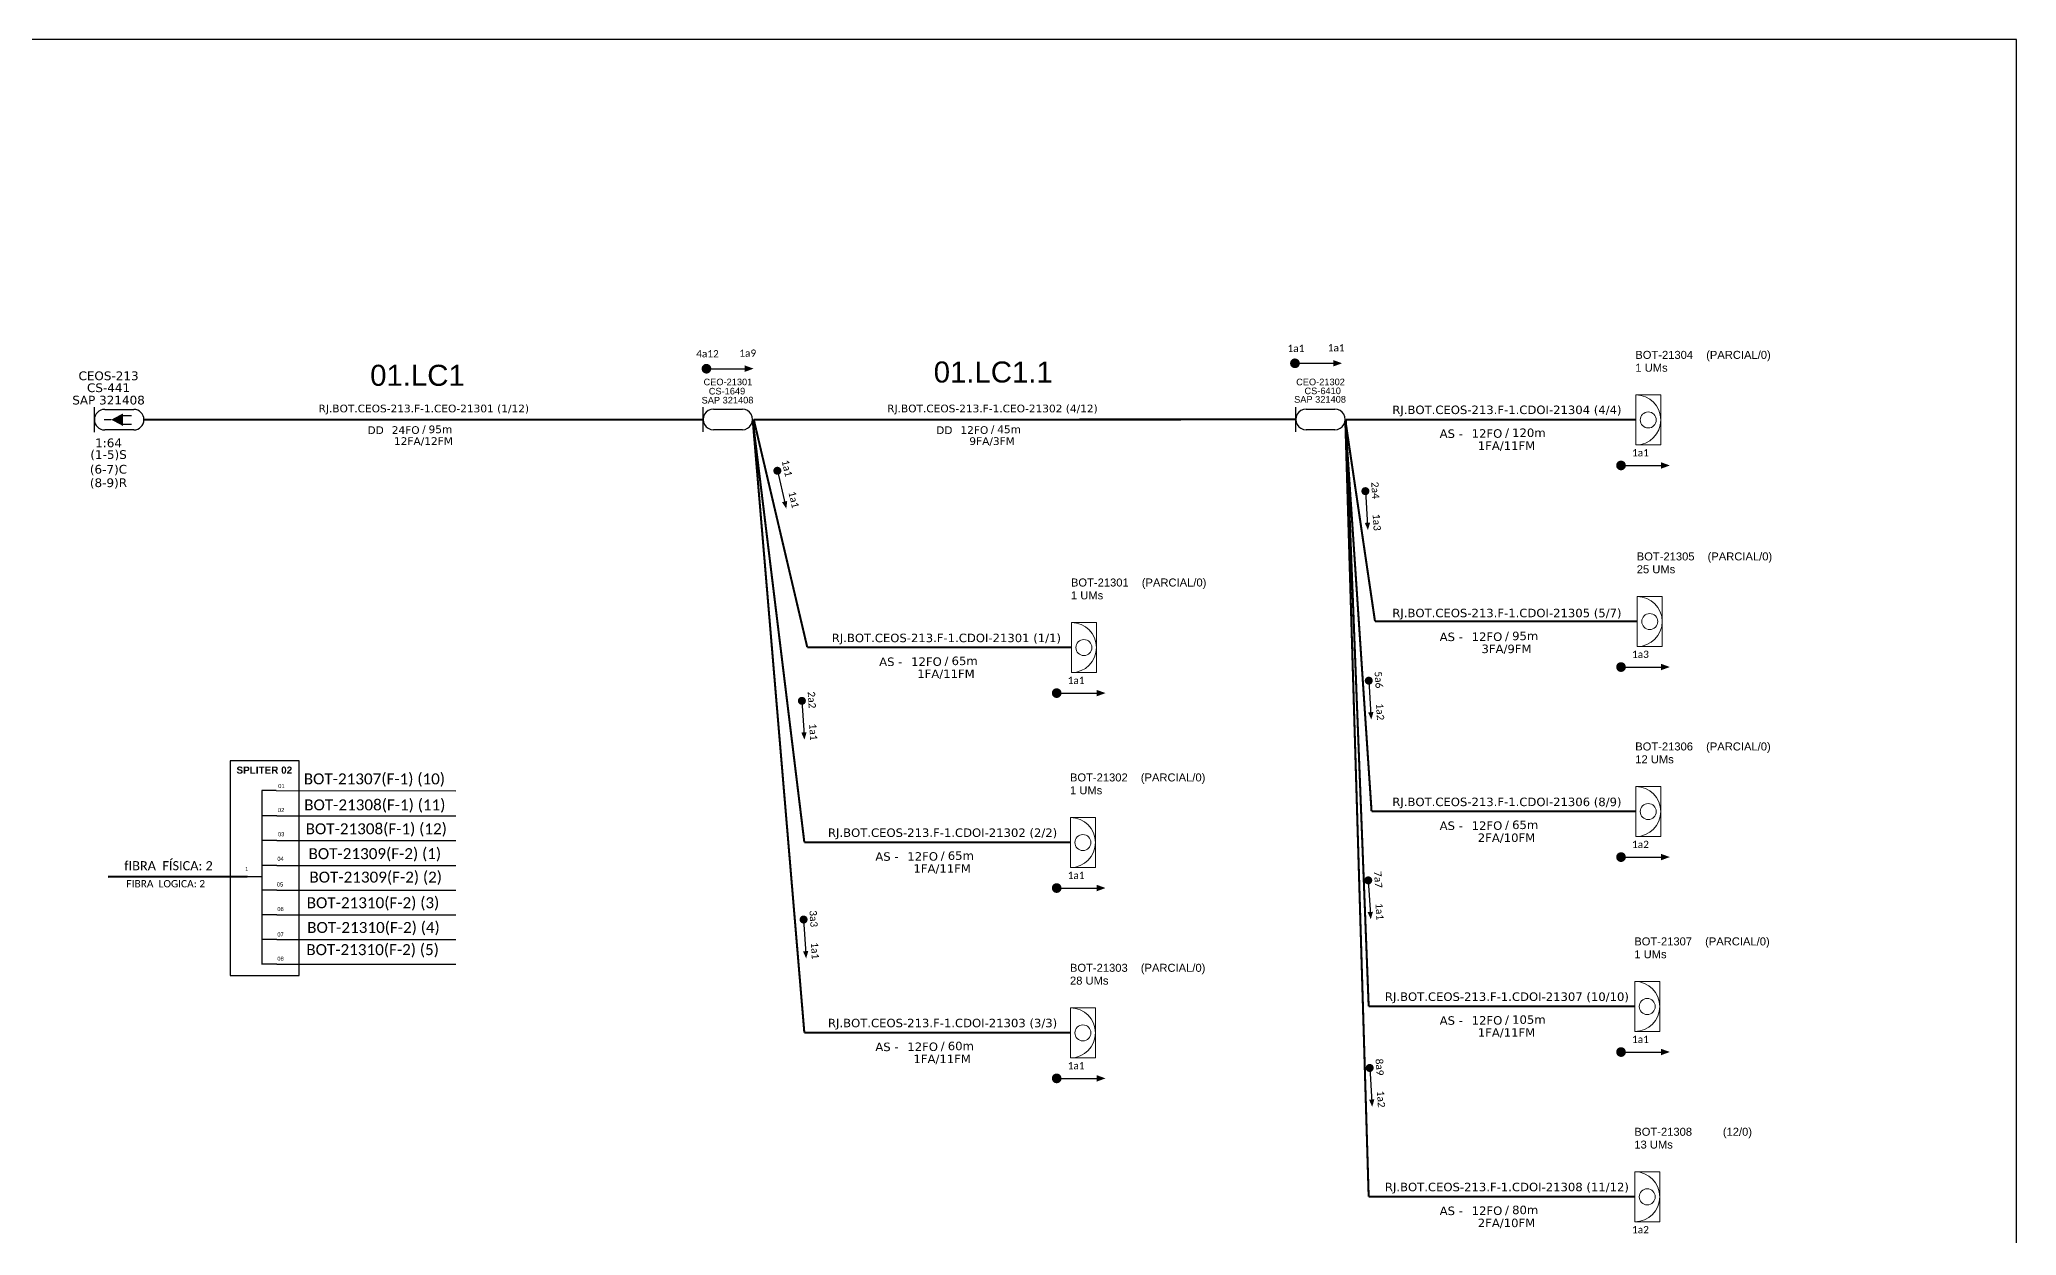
# Model space of a CAD drawing. Header units: inches. Extents: x 26135 to 26973, y 293564 to 294158.
# Drawn here: x 26479 to 26973.2, y 293859.1 to 294158 of the extents above; entities that cross this region are included whole.
import ezdxf
from ezdxf.enums import TextEntityAlignment as Align

# ---------------------------------------------------------------- set-up
doc = ezdxf.new("R2010")
doc.units = ezdxf.units.IN
doc.header["$MEASUREMENT"] = 0
for name, color, linetype, lineweight in [("20.0-LEGENDA DOS CDO'S", 1, 'Continuous', 0), ('20.1-CDO_INTERIOR', 1, 'Continuous', 0), ('40.1-ETIQUETAS', 1, 'Continuous', 20)]:
    doc.layers.add(name, color=color, linetype=linetype, lineweight=lineweight)
for name, color, linetype in [('20.4-CEOS', 1, 'Continuous'), ('CAP a instalar', 1, 'Continuous'), ('SETA', 7, 'Continuous'), ('texto', 255, 'Continuous')]:
    doc.layers.add(name, color=color, linetype=linetype)
doc.styles.add('ARIAL', font='arial.ttf')
doc.styles.add('MtXpl_Calibri', font='calibri.ttf')
doc.styles.add('siredit', font='verdana.ttf')
doc.styles.get("Standard").update_dxf_attribs({"font": 'arial.ttf'})
doc.linetypes.add('FENCELINE1', pattern='A,0.25,-0.1,[133,ltypeshp.shx,S=0.1,R=0,X=-0.1,Y=0],-0.1,1', length=1.45)

# ---------------------------------------------------------------- blocks, each defined once
blk = doc.blocks.new('ETIQUETA_RS5F')
at = {"layer": '40.1-ETIQUETAS', "color": 0, "style": 'siredit'}
blk.add_text('/', height=1.5, dxfattribs=at).set_placement((1.55, -1.95), align=Align.MIDDLE_RIGHT)
for tag, p in [('ETIQUETA_R_PRIMARIA', (1.18, 4.1)), ('ETIQUETA_R_SECUNDARIA', (1.18, 2.1)), ('F_ATIVAS/F_MORTAS', (1.11, -4.24))]:
    blk.add_attdef(tag, text='', height=1.5, dxfattribs=at).set_placement(p, align=Align.MIDDLE_CENTER)
for tag, p in [('TIPO_CABO', (-6.62, -2.12)), ('CAP_CABO', (0.37, -2.09))]:
    blk.add_attdef(tag, text='', height=1.5, dxfattribs=at).set_placement(p, align=Align.MIDDLE_RIGHT)
blk.add_attdef('METROS', text='', height=1.5, dxfattribs=at).set_placement((2.11, -1.95), align=Align.MIDDLE_LEFT)
for tag, p in [('FUSÃO_1', (0.82, -8.39)), ('FUSÃO_2', (0.82, -10.6)), ('FUSÃO_3', (0.82, -12.93)), ('FUSÃO_4', (0.82, -15.14)), ('FUSÃO_5', (0.82, -17.16))]:
    blk.add_attdef(tag, text='', height=1.5, dxfattribs=at).set_placement(p, align=Align.CENTER)
blk = doc.blocks.new('CDOI_INT')
at = {"layer": '20.1-CDO_INTERIOR', "color": 0, "lineweight": 18}
blk.add_lwpolyline([(4.25, -4.25), (4.25, 4.25), (0, 4.25), (0, -4.25)], close=True, dxfattribs=at)
blk.add_circle((2.12, 0), 1.36, dxfattribs=at)
blk.add_arc((0, 0), 4.25, 270, 90, dxfattribs=at)
at = {"layer": "20.0-LEGENDA DOS CDO'S", "color": 0, "style": 'ARIAL'}
for tag, p in [('CDO_N', (-0.08, 10.38)), ('SPLITER_1', (21.18, 10.38)), ('SAP', (-0.08, 6.23)), ('SURVEY', (-0.08, 8.2)), ('SPLITER_2', (21.19, 8.68)), ('1:XX', (5.94, -2.22)), ('UMS', (5.94, -4.24))]:
    blk.add_attdef(tag, p, '', height=1.36, dxfattribs=at)
blk.add_attdef('FIBRAS_UTILIZADAS', text='', height=1.36, dxfattribs=at).set_placement((15.34, 10.38), align=Align.CENTER)
blk = doc.blocks.new('CEOS_RP_CT_DRT')
at = {"layer": '20.4-CEOS', "color": 0}
for p, q in [((-4.54, 1.19), (-1.19, 1.19)), ((-1.19, -1.19), (-4.54, -1.19))]:
    blk.add_line(p, q, dxfattribs=at)
for points in [[(-5.73, -1.43), (-5.73, 1.44)], [(-3.79, 0), (-4.59, 0)], [(-2.47, 0.48), (-1.45, 0.48)], [(-2.47, -0.52), (-1.45, -0.52)]]:
    blk.add_lwpolyline(points, dxfattribs=at)
blk.add_lwpolyline([(-3.79, 0, 0, 1.47, 0), (-2.41, 0, 1.47, 1.47, 0)], format="xyseb", dxfattribs=at)
for centre, start, end in [((-4.54, 0), 90, 270), ((-1.19, 0), 270, 90)]:
    blk.add_arc(centre, 1.19, start, end, dxfattribs=at)
at = {"layer": '20.4-CEOS', "color": 7, "style": 'siredit'}
for tag, p in [('Nº_DA_CEOS', (-2.86, 5.6)), ('LOCAL', (-2.86, 4.24)), ('SAP', (-2.86, 2.78)), ('RACIO_SPLITAGEM', (-2.86, -1.88)), ('FIBRAS_SPLITTER', (-2.86, -3.58)), ('RESERVA_FINAIS', (-2.86, -6.39)), ('FIBRAS_TOP_C', (-2.86, -5.08))]:
    blk.add_attdef(tag, text='', height=1.01, dxfattribs=at).set_placement(p, align=Align.TOP_CENTER)

msp = doc.modelspace()

# ---------------------------------------------------------------- linework, layer by layer
at = {"color": 7, "linetype": 'Continuous'}
for p, q in [((26534.56, 293970.26), (26534.56, 293926.84)), ((26538.08, 293970.26), (26534.56, 293970.26)), ((26538.26, 293963.98), (26534.74, 293963.98)), ((26538.26, 293957.79), (26534.74, 293957.79)), ((26538.26, 293951.57), (26534.74, 293951.57)), ((26530.91, 293948.84), (26534.55, 293948.84)), ((26538.26, 293945.4), (26534.74, 293945.4)), ((26538.26, 293939.24), (26534.74, 293939.24)), ((26538.26, 293933.05), (26534.74, 293933.05)), ((26538.26, 293926.87), (26534.74, 293926.87))]:
    msp.add_line(p, q, dxfattribs=at)
at = {"color": 10, "linetype": 'Continuous'}
for p, q in [((26538.08, 293970.26), (26583.03, 293970.25)), ((26538.26, 293963.98), (26583.03, 293963.97)), ((26538.26, 293957.8), (26583.03, 293957.79)), ((26538.26, 293951.58), (26583.03, 293951.57)), ((26538.26, 293945.42), (26583.03, 293945.4)), ((26538.26, 293939.25), (26583.03, 293939.24)), ((26538.26, 293933.06), (26583.03, 293933.05)), ((26538.26, 293926.87), (26583.03, 293926.86))]:
    msp.add_line(p, q, dxfattribs=at)
at = {"color": 1, "linetype": 'Continuous', "lineweight": 60}
msp.add_line((26530.91, 293948.84), (26496.13, 293948.73), dxfattribs=at)
msp.add_lwpolyline([(26134.68, 293563.98), (26973.25, 293563.98), (26973.25, 294157.98), (26134.68, 294157.98), (26134.68, 293563.98)])
for points, const_width in [([(26645.1, 294075.71, 1), (26646.31, 294075.71, 1)], 1.21), ([(26792.24, 294077.06, 1), (26793.45, 294077.06, 1)], 1.21), ([(26663.32, 294050.69, 1), (26663.54, 294049.72, 1)], 1), ([(26873.77, 294051.53, 1), (26874.98, 294051.53, 1)], 1.21), ([(26810.43, 294045.61, 1), (26810.49, 294044.61, 1)], 1), ([(26873.77, 294001.15, 1), (26874.98, 294001.15, 1)], 1.21), ([(26732.67, 293994.63, 1), (26733.88, 293994.63, 1)], 1.21), ([(26811.27, 293998.24, 1), (26811.33, 293997.25, 1)], 1), ([(26669.54, 293993.2, 1), (26669.6, 293992.21, 1)], 1), ([(26873.77, 293953.65, 1), (26874.98, 293953.65, 1)], 1.21), ([(26732.67, 293945.91, 1), (26733.88, 293945.91, 1)], 1.21), ([(26811.14, 293948.33, 1), (26811.2, 293947.33, 1)], 1), ([(26669.96, 293938.54, 1), (26670.03, 293937.54, 1)], 1), ([(26873.77, 293904.93, 1), (26874.98, 293904.93, 1)], 1.21), ([(26811.5, 293901.45, 1), (26811.56, 293900.45, 1)], 1), ([(26732.67, 293898.34, 1), (26733.88, 293898.34, 1)], 1.21)]:
    msp.add_lwpolyline(points, format="xyb", close=True, dxfattribs=dict(const_width=const_width))
at = {"color": 7}
msp.add_lwpolyline([(26526.59, 293924.05), (26543.87, 293924.05), (26543.87, 293977.71), (26526.59, 293977.71)], close=True, dxfattribs=at)
at = {"layer": '20.4-CEOS', "color": 0}
for p, q in [((26644.88, 294059.93), (26644.88, 294066.14)), ((26647.45, 294065.61), (26654.68, 294065.61)), ((26654.68, 294060.46), (26647.45, 294060.46))]:
    msp.add_line(p, q, dxfattribs=at)
at = {"layer": '20.4-CEOS', "color": 5}
for p, q in [((26793.05, 294059.93), (26793.05, 294066.14)), ((26795.63, 294065.61), (26802.85, 294065.61)), ((26802.85, 294060.46), (26795.63, 294060.46))]:
    msp.add_line(p, q, dxfattribs=at)
at = {"layer": '20.4-CEOS', "color": 0}
for centre, major_axis, start_param, end_param in [((26647.45, 294063.04), (1.82, 1.82), 0.785398, 3.926991), ((26654.68, 294063.04), (-1.82, 1.82), 2.356194, 5.497787)]:
    msp.add_ellipse(centre, major_axis=major_axis, ratio=1, start_param=start_param, end_param=end_param, dxfattribs=at)
at = {"layer": '20.4-CEOS', "color": 5}
for centre, major_axis, start_param, end_param in [((26795.63, 294063.04), (1.82, 1.82), 0.785398, 3.926991), ((26802.85, 294063.04), (-1.82, 1.82), 2.356194, 5.497787)]:
    msp.add_ellipse(centre, major_axis=major_axis, ratio=1, start_param=start_param, end_param=end_param, dxfattribs=at)
at = {"layer": 'CAP a instalar', "color": 0, "ltscale": 7, "const_width": 0.513}
for points in [[(26505.07, 294062.97), (26644.83, 294062.97)], [(26657.54, 294062.97), (26793.05, 294063.04)]]:
    msp.add_lwpolyline(points, dxfattribs=at)
at = {"layer": 'CAP a instalar', "color": 8, "linetype": 'FENCELINE1', "ltscale": 7, "const_width": 0.513}
for points in [[(26657.26, 294063.04), (26670.18, 293957.35)], [(26657.26, 294063.04), (26670.18, 293909.77)], [(26657.54, 294062.97), (26670.91, 294006.1)], [(26805.43, 294063.04), (26812.86, 294012.59)], [(26805.43, 294063.04), (26812, 293965.11)], [(26805.58, 294062.97), (26878.07, 294062.97)], [(26805.58, 294062.97), (26811.28, 293916.36)], [(26812.84, 294012.6), (26878.51, 294012.6)], [(26670.91, 294006.1), (26736.97, 294006.08)], [(26812, 293965.11), (26878.07, 293965.1)], [(26670.18, 293957.35), (26736.59, 293957.36)], [(26811.28, 293916.36), (26877.69, 293916.38)], [(26670.18, 293909.77), (26736.59, 293909.79)]]:
    msp.add_lwpolyline(points, dxfattribs=at)
at = {"layer": 'CAP a instalar', "color": 1, "linetype": 'FENCELINE1', "ltscale": 7, "const_width": 0.513}
for points in [[(26811.28, 293868.79), (26805.43, 294063.04)], [(26811.28, 293868.79), (26877.69, 293868.81)]]:
    msp.add_lwpolyline(points, dxfattribs=at)
at = {"layer": 'SETA'}
for points in [[(26645.71, 294075.71), (26656.11, 294075.71)], [(26792.85, 294077.06), (26803.25, 294077.06)], [(26663.43, 294050.2), (26665.39, 294041.83)], [(26874.81, 294051.52), (26885.21, 294051.52)], [(26810.46, 294045.11), (26811, 294036.53)], [(26874.81, 294001.14), (26885.21, 294001.14)], [(26811.3, 293997.74), (26811.85, 293989.16)], [(26669.57, 293992.71), (26670.11, 293984.13)], [(26733.71, 293994.62), (26744.11, 293994.62)], [(26874.81, 293953.64), (26885.21, 293953.64)], [(26733.71, 293945.9), (26744.11, 293945.9)], [(26811.17, 293947.83), (26811.71, 293939.25)], [(26670, 293938.04), (26670.54, 293929.46)], [(26874.81, 293904.92), (26885.21, 293904.92)], [(26733.71, 293898.33), (26744.11, 293898.33)], [(26811.53, 293900.95), (26812.07, 293892.37)]]:
    msp.add_lwpolyline(points, dxfattribs=at)
for points in [[(26655.28, 294076.53), (26657.49, 294075.73), (26655.28, 294074.92)], [(26802.41, 294077.88), (26804.63, 294077.07), (26802.41, 294076.27)], [(26884.37, 294052.34), (26886.59, 294051.53), (26884.37, 294050.72)], [(26665.9, 294042.66), (26665.67, 294040.72), (26664.6, 294042.36)], [(26811.64, 294037.26), (26811.09, 294035.39), (26810.31, 294037.18)], [(26884.37, 294001.96), (26886.59, 294001.16), (26884.37, 294000.35)], [(26743.28, 293995.44), (26745.49, 293994.64), (26743.28, 293993.83)], [(26812.48, 293989.9), (26811.93, 293988.03), (26811.15, 293989.81)], [(26670.75, 293984.86), (26670.2, 293982.99), (26669.42, 293984.77)], [(26884.37, 293954.46), (26886.59, 293953.66), (26884.37, 293952.85)], [(26743.28, 293946.72), (26745.49, 293945.92), (26743.28, 293945.11)], [(26812.35, 293939.98), (26811.8, 293938.11), (26811.02, 293939.9)], [(26671.17, 293930.19), (26670.63, 293928.32), (26669.84, 293930.1)], [(26884.37, 293905.74), (26886.59, 293904.94), (26884.37, 293904.13)], [(26743.28, 293899.15), (26745.49, 293898.34), (26743.28, 293897.54)], [(26812.71, 293893.1), (26812.16, 293891.23), (26811.38, 293893.02)]]:
    msp.add_solid(points, dxfattribs=at)

# ---------------------------------------------------------------- block references
at = {"layer": '20.4-CEOS', "color": 0}
ref = msp.add_blockref('CEOS_RP_CT_DRT', (26505.07, 294062.97), dxfattribs=dict(at, xscale=2.161665797233582, yscale=2.161665797233582, zscale=2.161665797233582))
ref.add_attrib('Nº_DA_CEOS', 'CEOS-213', dxfattribs={"color": 7, "height": 2.183, "style": 'siredit'}).set_placement((26496.21, 294075.03), align=Align.TOP_CENTER)
ref.add_attrib('LOCAL', 'CS-441', dxfattribs={"color": 7, "height": 2.183, "style": 'siredit'}).set_placement((26496.21, 294072.05), align=Align.TOP_CENTER)
ref.add_attrib('SAP', 'SAP 321408', dxfattribs={"color": 7, "height": 2.183, "style": 'siredit'}).set_placement((26496.21, 294068.96), align=Align.TOP_CENTER)
ref.add_attrib('RACIO_SPLITAGEM', '1:64', dxfattribs={"color": 7, "height": 2.183, "style": 'siredit'}).set_placement((26496.21, 294058.27), align=Align.TOP_CENTER)
ref.add_attrib('FIBRAS_SPLITTER', '(1-5)S', dxfattribs={"color": 7, "height": 2.183, "style": 'siredit'}).set_placement((26496.21, 294055.35), align=Align.TOP_CENTER)
ref.add_attrib('FIBRAS_TOP_C', '(6-7)C', dxfattribs={"color": 7, "height": 2.183, "style": 'siredit'}).set_placement((26496.19, 294051.67), align=Align.TOP_CENTER)
ref.add_attrib('RESERVA_FINAIS', '(8-9)R', dxfattribs={"color": 7, "height": 2.183, "style": 'siredit'}).set_placement((26496.19, 294048.31), align=Align.TOP_CENTER)
at = {"layer": '40.1-ETIQUETAS', "color": 0}
ref = msp.add_blockref('ETIQUETA_RS5F', (26573.51, 294063.07), dxfattribs=dict(at, xscale=1.283039983498747, yscale=1.283039983498747, zscale=1.283039983498747))
ref.add_attrib('ETIQUETA_R_SECUNDARIA', 'RJ.BOT.CEOS-213.F-1.CEO-21301 (1/12)', dxfattribs={"color": 0, "height": 1.9246, "style": 'siredit'}).set_placement((26575.03, 294065.77), align=Align.MIDDLE_CENTER)
ref.add_attrib('TIPO_CABO', 'DD', dxfattribs={"color": 0, "height": 1.925, "style": 'siredit'}).set_placement((26565.02, 294060.35), align=Align.MIDDLE_RIGHT)
ref.add_attrib('CAP_CABO', '24FO', dxfattribs={"color": 0, "height": 1.925, "style": 'siredit'}).set_placement((26573.98, 294060.38), align=Align.MIDDLE_RIGHT)
ref.add_attrib('METROS', '95m', dxfattribs={"color": 0, "height": 1.925, "style": 'siredit'}).set_placement((26576.22, 294060.56), align=Align.MIDDLE_LEFT)
ref.add_attrib('F_ATIVAS/F_MORTAS', '12FA/12FM', dxfattribs={"color": 0, "height": 1.925, "style": 'siredit'}).set_placement((26574.94, 294057.62), align=Align.MIDDLE_CENTER)
ref = msp.add_blockref('ETIQUETA_RS5F', (26715.7, 294063.07), dxfattribs=dict(at, xscale=1.283039983498747, yscale=1.283039983498747, zscale=1.283039983498747))
ref.add_attrib('ETIQUETA_R_SECUNDARIA', 'RJ.BOT.CEOS-213.F-1.CEO-21302 (4/12)', dxfattribs={"color": 0, "height": 1.9246, "style": 'siredit'}).set_placement((26717.21, 294065.77), align=Align.MIDDLE_CENTER)
ref.add_attrib('TIPO_CABO', 'DD', dxfattribs={"color": 0, "height": 1.925, "style": 'siredit'}).set_placement((26707.21, 294060.35), align=Align.MIDDLE_RIGHT)
ref.add_attrib('CAP_CABO', '12FO', dxfattribs={"color": 0, "height": 1.925, "style": 'siredit'}).set_placement((26716.17, 294060.38), align=Align.MIDDLE_RIGHT)
ref.add_attrib('METROS', '45m', dxfattribs={"color": 0, "height": 1.925, "style": 'siredit'}).set_placement((26718.41, 294060.56), align=Align.MIDDLE_LEFT)
ref.add_attrib('F_ATIVAS/F_MORTAS', '9FA/3FM', dxfattribs={"color": 0, "height": 1.925, "style": 'siredit'}).set_placement((26717.12, 294057.62), align=Align.MIDDLE_CENTER)
at = {"layer": 'CAP a instalar', "color": 8, "linetype": 'FENCELINE1', "ltscale": 7}
ref = msp.add_blockref('CDOI_INT', (26878.07, 294062.9), dxfattribs=dict(at, xscale=1.470653668531895, yscale=1.470653668531895, zscale=1.470653668531895))
ref.add_attrib('CDO_N', 'BOT-21304', (26877.95, 294078.17), dxfattribs={"layer": "20.0-LEGENDA DOS CDO'S", "color": 0, "height": 2, "style": 'ARIAL'})
ref.add_attrib('FIBRAS_UTILIZADAS', '        (PARCIAL/0)', dxfattribs={"layer": "20.0-LEGENDA DOS CDO'S", "color": 0, "height": 2.0005, "style": 'ARIAL'}).set_placement((26900.63, 294078.17), align=Align.CENTER)
ref.add_attrib('SURVEY', '1 UMs', (26877.96, 294074.96), dxfattribs={"layer": "20.0-LEGENDA DOS CDO'S", "color": 0, "height": 2, "style": 'ARIAL'})
ref = msp.add_blockref('ETIQUETA_RS5F', (26844.17, 294062.47), dxfattribs=dict(at, xscale=1.411343981848631, yscale=1.411343981848631, zscale=1.411343981848631))
ref.add_attrib('ETIQUETA_R_SECUNDARIA', 'RJ.BOT.CEOS-213.F-1.CDOI-21304 (4/4)', dxfattribs={"layer": '40.1-ETIQUETAS', "color": 0, "height": 2.117, "style": 'siredit'}).set_placement((26845.84, 294065.44), align=Align.MIDDLE_CENTER)
ref.add_attrib('TIPO_CABO', 'AS -', dxfattribs={"layer": '40.1-ETIQUETAS', "color": 0, "height": 2.117, "style": 'siredit'}).set_placement((26834.83, 294059.48), align=Align.MIDDLE_RIGHT)
ref.add_attrib('CAP_CABO', '12FO', dxfattribs={"layer": '40.1-ETIQUETAS', "color": 0, "height": 2.117, "style": 'siredit'}).set_placement((26844.69, 294059.52), align=Align.MIDDLE_RIGHT)
ref.add_attrib('METROS', '120m', dxfattribs={"layer": '40.1-ETIQUETAS', "color": 0, "height": 2.117, "style": 'siredit'}).set_placement((26847.15, 294059.71), align=Align.MIDDLE_LEFT)
ref.add_attrib('F_ATIVAS/F_MORTAS', '1FA/11FM', dxfattribs={"layer": '40.1-ETIQUETAS', "color": 0, "height": 2.117, "style": 'siredit'}).set_placement((26845.74, 294056.48), align=Align.MIDDLE_CENTER)
ref = msp.add_blockref('CDOI_INT', (26878.43, 294012.53), dxfattribs=dict(at, xscale=1.470653668531895, yscale=1.470653668531895, zscale=1.470653668531895))
ref.add_attrib('CDO_N', 'BOT-21305', (26878.31, 294027.8), dxfattribs={"layer": "20.0-LEGENDA DOS CDO'S", "color": 0, "height": 2, "style": 'ARIAL'})
ref.add_attrib('FIBRAS_UTILIZADAS', '        (PARCIAL/0)', dxfattribs={"layer": "20.0-LEGENDA DOS CDO'S", "color": 0, "height": 2.0005, "style": 'ARIAL'}).set_placement((26900.99, 294027.8), align=Align.CENTER)
ref.add_attrib('SURVEY', '25 UMs', (26878.31, 294024.59), dxfattribs={"layer": "20.0-LEGENDA DOS CDO'S", "color": 0, "height": 2, "style": 'ARIAL'})
ref = msp.add_blockref('CDOI_INT', (26736.96, 294006.01), dxfattribs=dict(at, xscale=1.470653668531895, yscale=1.470653668531895, zscale=1.470653668531895))
ref.add_attrib('CDO_N', 'BOT-21301', (26736.84, 294021.28), dxfattribs={"layer": "20.0-LEGENDA DOS CDO'S", "color": 0, "height": 2, "style": 'ARIAL'})
ref.add_attrib('FIBRAS_UTILIZADAS', '        (PARCIAL/0)', dxfattribs={"layer": "20.0-LEGENDA DOS CDO'S", "color": 0, "height": 2.0005, "style": 'ARIAL'}).set_placement((26759.52, 294021.28), align=Align.CENTER)
ref.add_attrib('SURVEY', '1 UMs', (26736.84, 294018.07), dxfattribs={"layer": "20.0-LEGENDA DOS CDO'S", "color": 0, "height": 2, "style": 'ARIAL'})
ref = msp.add_blockref('ETIQUETA_RS5F', (26844.17, 294011.69), dxfattribs=dict(at, xscale=1.411343981848631, yscale=1.411343981848631, zscale=1.411343981848631))
ref.add_attrib('ETIQUETA_R_SECUNDARIA', 'RJ.BOT.CEOS-213.F-1.CDOI-21305 (5/7)', dxfattribs={"layer": '40.1-ETIQUETAS', "color": 0, "height": 2.117, "style": 'siredit'}).set_placement((26845.84, 294014.66), align=Align.MIDDLE_CENTER)
ref.add_attrib('TIPO_CABO', 'AS -', dxfattribs={"layer": '40.1-ETIQUETAS', "color": 0, "height": 2.117, "style": 'siredit'}).set_placement((26834.83, 294008.7), align=Align.MIDDLE_RIGHT)
ref.add_attrib('CAP_CABO', '12FO', dxfattribs={"layer": '40.1-ETIQUETAS', "color": 0, "height": 2.117, "style": 'siredit'}).set_placement((26844.69, 294008.73), align=Align.MIDDLE_RIGHT)
ref.add_attrib('METROS', '95m', dxfattribs={"layer": '40.1-ETIQUETAS', "color": 0, "height": 2.117, "style": 'siredit'}).set_placement((26847.15, 294008.93), align=Align.MIDDLE_LEFT)
ref.add_attrib('F_ATIVAS/F_MORTAS', '3FA/9FM', dxfattribs={"layer": '40.1-ETIQUETAS', "color": 0, "height": 2.117, "style": 'siredit'}).set_placement((26845.74, 294005.7), align=Align.MIDDLE_CENTER)
ref = msp.add_blockref('ETIQUETA_RS5F', (26704.02, 294005.46), dxfattribs=dict(at, xscale=1.411343981848631, yscale=1.411343981848631, zscale=1.411343981848631))
ref.add_attrib('ETIQUETA_R_SECUNDARIA', 'RJ.BOT.CEOS-213.F-1.CDOI-21301 (1/1)', dxfattribs={"layer": '40.1-ETIQUETAS', "color": 0, "height": 2.117, "style": 'siredit'}).set_placement((26705.69, 294008.43), align=Align.MIDDLE_CENTER)
ref.add_attrib('TIPO_CABO', 'AS -', dxfattribs={"layer": '40.1-ETIQUETAS', "color": 0, "height": 2.117, "style": 'siredit'}).set_placement((26694.69, 294002.47), align=Align.MIDDLE_RIGHT)
ref.add_attrib('CAP_CABO', '12FO', dxfattribs={"layer": '40.1-ETIQUETAS', "color": 0, "height": 2.117, "style": 'siredit'}).set_placement((26704.54, 294002.5), align=Align.MIDDLE_RIGHT)
ref.add_attrib('METROS', '65m', dxfattribs={"layer": '40.1-ETIQUETAS', "color": 0, "height": 2.117, "style": 'siredit'}).set_placement((26707, 294002.7), align=Align.MIDDLE_LEFT)
ref.add_attrib('F_ATIVAS/F_MORTAS', '1FA/11FM', dxfattribs={"layer": '40.1-ETIQUETAS', "color": 0, "height": 2.117, "style": 'siredit'}).set_placement((26705.59, 293999.47), align=Align.MIDDLE_CENTER)
ref = msp.add_blockref('CDOI_INT', (26878.06, 293965.03), dxfattribs=dict(at, xscale=1.470653668531895, yscale=1.470653668531895, zscale=1.470653668531895))
ref.add_attrib('CDO_N', 'BOT-21306', (26877.93, 293980.3), dxfattribs={"layer": "20.0-LEGENDA DOS CDO'S", "color": 0, "height": 2, "style": 'ARIAL'})
ref.add_attrib('FIBRAS_UTILIZADAS', '        (PARCIAL/0)', dxfattribs={"layer": "20.0-LEGENDA DOS CDO'S", "color": 0, "height": 2.0005, "style": 'ARIAL'}).set_placement((26900.62, 293980.3), align=Align.CENTER)
ref.add_attrib('SURVEY', '12 UMs', (26877.94, 293977.09), dxfattribs={"layer": "20.0-LEGENDA DOS CDO'S", "color": 0, "height": 2, "style": 'ARIAL'})
ref = msp.add_blockref('CDOI_INT', (26736.71, 293957.29), dxfattribs=dict(at, xscale=1.470653668531895, yscale=1.470653668531895, zscale=1.470653668531895))
ref.add_attrib('CDO_N', 'BOT-21302', (26736.59, 293972.56), dxfattribs={"layer": "20.0-LEGENDA DOS CDO'S", "color": 0, "height": 2, "style": 'ARIAL'})
ref.add_attrib('FIBRAS_UTILIZADAS', '        (PARCIAL/0)', dxfattribs={"layer": "20.0-LEGENDA DOS CDO'S", "color": 0, "height": 2.0005, "style": 'ARIAL'}).set_placement((26759.27, 293972.56), align=Align.CENTER)
ref.add_attrib('SURVEY', '1 UMs', (26736.6, 293969.35), dxfattribs={"layer": "20.0-LEGENDA DOS CDO'S", "color": 0, "height": 2, "style": 'ARIAL'})
ref = msp.add_blockref('ETIQUETA_RS5F', (26844.17, 293964.48), dxfattribs=dict(at, xscale=1.411343981848631, yscale=1.411343981848631, zscale=1.411343981848631))
ref.add_attrib('ETIQUETA_R_SECUNDARIA', 'RJ.BOT.CEOS-213.F-1.CDOI-21306 (8/9)', dxfattribs={"layer": '40.1-ETIQUETAS', "color": 0, "height": 2.117, "style": 'siredit'}).set_placement((26845.84, 293967.45), align=Align.MIDDLE_CENTER)
ref.add_attrib('TIPO_CABO', 'AS -', dxfattribs={"layer": '40.1-ETIQUETAS', "color": 0, "height": 2.117, "style": 'siredit'}).set_placement((26834.83, 293961.49), align=Align.MIDDLE_RIGHT)
ref.add_attrib('CAP_CABO', '12FO', dxfattribs={"layer": '40.1-ETIQUETAS', "color": 0, "height": 2.117, "style": 'siredit'}).set_placement((26844.69, 293961.52), align=Align.MIDDLE_RIGHT)
ref.add_attrib('METROS', '65m', dxfattribs={"layer": '40.1-ETIQUETAS', "color": 0, "height": 2.117, "style": 'siredit'}).set_placement((26847.15, 293961.72), align=Align.MIDDLE_LEFT)
ref.add_attrib('F_ATIVAS/F_MORTAS', '2FA/10FM', dxfattribs={"layer": '40.1-ETIQUETAS', "color": 0, "height": 2.117, "style": 'siredit'}).set_placement((26845.74, 293958.49), align=Align.MIDDLE_CENTER)
ref = msp.add_blockref('ETIQUETA_RS5F', (26703.07, 293956.78), dxfattribs=dict(at, xscale=1.411343981848631, yscale=1.411343981848631, zscale=1.411343981848631))
ref.add_attrib('ETIQUETA_R_SECUNDARIA', 'RJ.BOT.CEOS-213.F-1.CDOI-21302 (2/2)', dxfattribs={"layer": '40.1-ETIQUETAS', "color": 0, "height": 2.117, "style": 'siredit'}).set_placement((26704.74, 293959.75), align=Align.MIDDLE_CENTER)
ref.add_attrib('TIPO_CABO', 'AS -', dxfattribs={"layer": '40.1-ETIQUETAS', "color": 0, "height": 2.117, "style": 'siredit'}).set_placement((26693.73, 293953.79), align=Align.MIDDLE_RIGHT)
ref.add_attrib('CAP_CABO', '12FO', dxfattribs={"layer": '40.1-ETIQUETAS', "color": 0, "height": 2.117, "style": 'siredit'}).set_placement((26703.59, 293953.82), align=Align.MIDDLE_RIGHT)
ref.add_attrib('METROS', '65m', dxfattribs={"layer": '40.1-ETIQUETAS', "color": 0, "height": 2.117, "style": 'siredit'}).set_placement((26706.05, 293954.02), align=Align.MIDDLE_LEFT)
ref.add_attrib('F_ATIVAS/F_MORTAS', '1FA/11FM', dxfattribs={"layer": '40.1-ETIQUETAS', "color": 0, "height": 2.117, "style": 'siredit'}).set_placement((26704.64, 293950.79), align=Align.MIDDLE_CENTER)
ref = msp.add_blockref('CDOI_INT', (26877.81, 293916.31), dxfattribs=dict(at, xscale=1.470653668531895, yscale=1.470653668531895, zscale=1.470653668531895))
ref.add_attrib('CDO_N', 'BOT-21307', (26877.69, 293931.58), dxfattribs={"layer": "20.0-LEGENDA DOS CDO'S", "color": 0, "height": 2, "style": 'ARIAL'})
ref.add_attrib('FIBRAS_UTILIZADAS', '        (PARCIAL/0)', dxfattribs={"layer": "20.0-LEGENDA DOS CDO'S", "color": 0, "height": 2.0005, "style": 'ARIAL'}).set_placement((26900.37, 293931.58), align=Align.CENTER)
ref.add_attrib('SURVEY', '1 UMs', (26877.7, 293928.37), dxfattribs={"layer": "20.0-LEGENDA DOS CDO'S", "color": 0, "height": 2, "style": 'ARIAL'})
ref = msp.add_blockref('CDOI_INT', (26736.71, 293909.72), dxfattribs=dict(at, xscale=1.470653668531895, yscale=1.470653668531895, zscale=1.470653668531895))
ref.add_attrib('CDO_N', 'BOT-21303', (26736.59, 293924.98), dxfattribs={"layer": "20.0-LEGENDA DOS CDO'S", "color": 0, "height": 2, "style": 'ARIAL'})
ref.add_attrib('FIBRAS_UTILIZADAS', '        (PARCIAL/0)', dxfattribs={"layer": "20.0-LEGENDA DOS CDO'S", "color": 0, "height": 2.0005, "style": 'ARIAL'}).set_placement((26759.27, 293924.98), align=Align.CENTER)
ref.add_attrib('SURVEY', '28 UMs', (26736.6, 293921.78), dxfattribs={"layer": "20.0-LEGENDA DOS CDO'S", "color": 0, "height": 2, "style": 'ARIAL'})
ref = msp.add_blockref('ETIQUETA_RS5F', (26844.17, 293915.8), dxfattribs=dict(at, xscale=1.411343981848631, yscale=1.411343981848631, zscale=1.411343981848631))
ref.add_attrib('ETIQUETA_R_SECUNDARIA', 'RJ.BOT.CEOS-213.F-1.CDOI-21307 (10/10)', dxfattribs={"layer": '40.1-ETIQUETAS', "color": 0, "height": 2.117, "style": 'siredit'}).set_placement((26845.84, 293918.77), align=Align.MIDDLE_CENTER)
ref.add_attrib('TIPO_CABO', 'AS -', dxfattribs={"layer": '40.1-ETIQUETAS', "color": 0, "height": 2.117, "style": 'siredit'}).set_placement((26834.83, 293912.81), align=Align.MIDDLE_RIGHT)
ref.add_attrib('CAP_CABO', '12FO', dxfattribs={"layer": '40.1-ETIQUETAS', "color": 0, "height": 2.117, "style": 'siredit'}).set_placement((26844.69, 293912.84), align=Align.MIDDLE_RIGHT)
ref.add_attrib('METROS', '105m', dxfattribs={"layer": '40.1-ETIQUETAS', "color": 0, "height": 2.117, "style": 'siredit'}).set_placement((26847.15, 293913.04), align=Align.MIDDLE_LEFT)
ref.add_attrib('F_ATIVAS/F_MORTAS', '1FA/11FM', dxfattribs={"layer": '40.1-ETIQUETAS', "color": 0, "height": 2.117, "style": 'siredit'}).set_placement((26845.74, 293909.81), align=Align.MIDDLE_CENTER)
ref = msp.add_blockref('ETIQUETA_RS5F', (26703.07, 293909.21), dxfattribs=dict(at, xscale=1.411343981848631, yscale=1.411343981848631, zscale=1.411343981848631))
ref.add_attrib('ETIQUETA_R_SECUNDARIA', 'RJ.BOT.CEOS-213.F-1.CDOI-21303 (3/3)', dxfattribs={"layer": '40.1-ETIQUETAS', "color": 0, "height": 2.117, "style": 'siredit'}).set_placement((26704.74, 293912.18), align=Align.MIDDLE_CENTER)
ref.add_attrib('TIPO_CABO', 'AS -', dxfattribs={"layer": '40.1-ETIQUETAS', "color": 0, "height": 2.117, "style": 'siredit'}).set_placement((26693.73, 293906.22), align=Align.MIDDLE_RIGHT)
ref.add_attrib('CAP_CABO', '12FO', dxfattribs={"layer": '40.1-ETIQUETAS', "color": 0, "height": 2.117, "style": 'siredit'}).set_placement((26703.59, 293906.25), align=Align.MIDDLE_RIGHT)
ref.add_attrib('METROS', '60m', dxfattribs={"layer": '40.1-ETIQUETAS', "color": 0, "height": 2.117, "style": 'siredit'}).set_placement((26706.05, 293906.45), align=Align.MIDDLE_LEFT)
ref.add_attrib('F_ATIVAS/F_MORTAS', '1FA/11FM', dxfattribs={"layer": '40.1-ETIQUETAS', "color": 0, "height": 2.117, "style": 'siredit'}).set_placement((26704.64, 293903.21), align=Align.MIDDLE_CENTER)
at = {"layer": 'CAP a instalar', "color": 1, "linetype": 'FENCELINE1', "ltscale": 7}
ref = msp.add_blockref('CDOI_INT', (26877.81, 293868.74), dxfattribs=dict(at, xscale=1.470653668531895, yscale=1.470653668531895, zscale=1.470653668531895))
ref.add_attrib('CDO_N', 'BOT-21308', (26877.69, 293884), dxfattribs={"layer": "20.0-LEGENDA DOS CDO'S", "color": 0, "height": 2, "style": 'ARIAL'})
ref.add_attrib('FIBRAS_UTILIZADAS', '        (12/0)', dxfattribs={"layer": "20.0-LEGENDA DOS CDO'S", "color": 0, "height": 2.0005, "style": 'ARIAL'}).set_placement((26900.37, 293884), align=Align.CENTER)
ref.add_attrib('SURVEY', '13 UMs', (26877.7, 293880.8), dxfattribs={"layer": "20.0-LEGENDA DOS CDO'S", "color": 0, "height": 2, "style": 'ARIAL'})
ref = msp.add_blockref('ETIQUETA_RS5F', (26844.17, 293868.23), dxfattribs=dict(at, xscale=1.411343981848631, yscale=1.411343981848631, zscale=1.411343981848631))
ref.add_attrib('ETIQUETA_R_SECUNDARIA', 'RJ.BOT.CEOS-213.F-1.CDOI-21308 (11/12)', dxfattribs={"layer": '40.1-ETIQUETAS', "color": 0, "height": 2.117, "style": 'siredit'}).set_placement((26845.84, 293871.2), align=Align.MIDDLE_CENTER)
ref.add_attrib('TIPO_CABO', 'AS -', dxfattribs={"layer": '40.1-ETIQUETAS', "color": 0, "height": 2.117, "style": 'siredit'}).set_placement((26834.83, 293865.24), align=Align.MIDDLE_RIGHT)
ref.add_attrib('CAP_CABO', '12FO', dxfattribs={"layer": '40.1-ETIQUETAS', "color": 0, "height": 2.117, "style": 'siredit'}).set_placement((26844.69, 293865.27), align=Align.MIDDLE_RIGHT)
ref.add_attrib('METROS', '80m', dxfattribs={"layer": '40.1-ETIQUETAS', "color": 0, "height": 2.117, "style": 'siredit'}).set_placement((26847.15, 293865.47), align=Align.MIDDLE_LEFT)
ref.add_attrib('F_ATIVAS/F_MORTAS', '2FA/10FM', dxfattribs={"layer": '40.1-ETIQUETAS', "color": 0, "height": 2.117, "style": 'siredit'}).set_placement((26845.74, 293862.23), align=Align.MIDDLE_CENTER)

# ---------------------------------------------------------------- texts
at = {"color": 1, "style": 'MtXpl_Calibri'}
for s, p in [('BOT-21308(F-1) (11)', (26545.13, 293965.33)), ('BOT-21308(F-1) (12)', (26545.49, 293959.35))]:
    msp.add_text(s, height=2.7432, dxfattribs=at).set_placement(p)
at = {"attachment_point": 5}
for s, insert, char_height, width in [('{\\fCalibri|b0|i0|c0|p34;\\C7;4a12}', (26645.96, 294079.44), 1.815, 30.6841), ('{\\fCalibri|b0|i0|c0|p34;\\C7;1a9}', (26656.03, 294079.59), 1.815, 30.6841), ('\\C7;\\fCalibri|b0|i0|c0|p34;1a1', (26793.1, 294080.79), 1.815, 30.6841), ('{\\fCalibri|b0|i0|c0|p34;\\C7;1a1}', (26803.16, 294080.94), 1.815, 30.6841), ('\\C7;\\fCalibri|b0|i0|c0|p34;1a1', (26879.23, 294054.69), 1.815, 30.6841), ('\\C7;\\fCalibri|b0|i0|c0|p34;1a3', (26879.23, 294004.32), 1.815, 30.6841), ('{\\fCalibri|b0|i0|c0|p34;\\C7;1a1}', (26738.13, 293997.8), 1.815, 30.6841), ('\\C10;\\fArial|b1|i0|c0|p34;\\H1x;SPLITER 02', (26535.16, 293975.38), 1.7753, 17.28), ('\\C7;\\fArial|b0|i0|;\\H1.0273588255048;01 ', (26539.43, 293971.41), 1.7753, 3.5602), ('\\pt9.00003;{\\fCalibri|b0|i0|c0|p34;\\C7;BOT-21307(F-1) (10)}', (26562.68, 293972.9), 2.7432, 40.9104), ('\\C7;\\fArial|b0|i0|;\\H1.0273588255048;02 ', (26539.37, 293965.4), 1.7753, 3.7582), ('\\C7;\\fArial|b0|i0|;\\H1.0273588255048;03 ', (26539.37, 293959.36), 1.7753, 3.456), ('\\pt9.00003;{\\fCalibri|b0|i0|c0|p34;\\C7;BOT-21309(F-2) (1)}', (26562.79, 293954.21), 2.7432, 40.9104), ('\\C7;\\fCalibri|b0|i0|c0|p34;1a2', (26879.23, 293956.82), 1.815, 30.6841), ('{\\fCalibri|b0|i0|c0|p34;\\C7;fIBRA  FÍSICA: 2}', (26511.2, 293951.48), 2.2859, 34.56), ('\\C7;\\fArial|b0|i0|;\\H1.0273588255048;1', (26530.75, 293950.66), 1.7753, 1.7584), ('\\C7;\\fArial|b0|i0|;\\H1.0273588255048;04 ', (26539.22, 293953.21), 1.7753, 3.7582), ('{\\fCalibri|b0|i0|c0|p34;\\C7;FIBRA  LOGICA: 2}', (26510.51, 293946.99), 1.8289, 34.56), ('\\C7;\\fArial|b0|i0|;\\H1.0273588255048;05 ', (26539.09, 293946.8), 1.7753, 4.6222), ('\\pt9.00003;{\\fCalibri|b0|i0|c0|p34;\\C7;BOT-21309(F-2) (2)}', (26563, 293948.35), 2.7432, 40.9104), ('{\\fCalibri|b0|i0|c0|p34;\\C7;1a1}', (26738.13, 293949.08), 1.815, 30.6841), ('\\C7;\\fArial|b0|i0|;\\H1.0273588255048;06 ', (26539.22, 293940.66), 1.7753, 3.7582), ('\\pt9.00003;{\\fCalibri|b0|i0|c0|p34;\\C7;BOT-21310(F-2) (3)}', (26562.33, 293941.94), 2.7432, 40.9104), ('\\pt9.00003;{\\fCalibri|b0|i0|c0|p34;\\C7;BOT-21310(F-2) (4)}', (26562.45, 293935.76), 2.7432, 40.9104), ('\\C7;\\fArial|b0|i0|;\\H1.0273588255048;07 ', (26539.22, 293934.3), 1.7753, 3.7582), ('\\pt9.00003;{\\fCalibri|b0|i0|c0|p34;\\C7;BOT-21310(F-2) (5)}', (26562.23, 293930.22), 2.7432, 40.9104), ('\\C7;\\fArial|b0|i0|;\\H1.0273588255048;08 ', (26539.22, 293928.25), 1.7753, 3.7582), ('{\\fCalibri|b0|i0|c0|p34;\\C7;1a1}', (26879.23, 293908.1), 1.815, 30.6841), ('{\\fCalibri|b0|i0|c0|p34;\\C7;1a1}', (26738.13, 293901.51), 1.815, 30.6841), ('\\C7;\\fCalibri|b0|i0|c0|p34;1a2', (26879.23, 293860.53), 1.815, 30.6841)]:
    msp.add_mtext(s, dxfattribs=dict(at, insert=insert, char_height=char_height, width=width))
at = {"char_height": 1.82, "width": 25.3588, "attachment_point": 5}
for s, insert, rotation in [('{\\fCalibri|b0|i0|c0|p34;\\C7;1a1}', (26665.84, 294050.83), 283.2165), ('{\\fCalibri|b0|i0|c0|p34;\\C7;1a1}', (26667.53, 294042.99), 283.2165), ('\\C7;\\fCalibri|b0|i0|c0|p34;2a4', (26812.94, 294045.33), 273.6303), ('{\\fCalibri|b0|i0|c0|p34;\\C7;1a3}', (26813.3, 294037.32), 273.6303), ('\\C7;\\fCalibri|b0|i0|c0|p34;5a6', (26813.79, 293997.96), 273.6303), ('{\\fCalibri|b0|i0|c0|p34;\\C7;2a2}', (26672.05, 293992.92), 273.6303), ('{\\fCalibri|b0|i0|c0|p34;\\C7;1a2}', (26814.14, 293989.95), 273.6303), ('{\\fCalibri|b0|i0|c0|p34;\\C7;1a1}', (26672.41, 293984.92), 273.6303), ('\\C7;\\fCalibri|b0|i0|c0|p34;7a7', (26813.65, 293948.05), 273.6303), ('{\\fCalibri|b0|i0|c0|p34;\\C7;1a1}', (26814.01, 293940.04), 273.6303), ('{\\fCalibri|b0|i0|c0|p34;\\C7;3a3}', (26672.48, 293938.25), 273.6303), ('{\\fCalibri|b0|i0|c0|p34;\\C7;1a1}', (26672.84, 293930.25), 273.6303), ('\\C7;\\fCalibri|b0|i0|c0|p34;8a9', (26814.01, 293901.17), 273.6303), ('{\\fCalibri|b0|i0|c0|p34;\\C7;1a2}', (26814.37, 293893.16), 273.6303)]:
    msp.add_mtext(s, dxfattribs=dict(at, insert=insert, rotation=rotation))
at = {"layer": "20.0-LEGENDA DOS CDO'S", "color": 0, "style": 'ARIAL'}
for s, p in [('CEO-21301', (26644.98, 294071.56)), ('CS-1649', (26646.29, 294069.27)), ('SAP 321408', (26644.49, 294067.01))]:
    msp.add_text(s, height=1.652, rotation=0.118, dxfattribs=at).set_placement(p)
at = {"layer": "20.0-LEGENDA DOS CDO'S", "color": 5, "style": 'ARIAL'}
for s, p in [('CEO-21302', (26793.15, 294071.56)), ('CS-6410', (26795.23, 294069.34)), ('SAP 321408', (26792.64, 294067.21))]:
    msp.add_text(s, height=1.652, rotation=0.118, dxfattribs=at).set_placement(p)
at = {"layer": 'texto', "color": 3, "char_height": 5.25, "width": 31.2825, "attachment_point": 5}
for s, insert in [('01.LC1', (26573.45, 294074.03)), ('01.LC1.1', (26717.41, 294074.85))]:
    msp.add_mtext(s, dxfattribs=dict(at, insert=insert))

doc.saveas('drawing.dxf')
